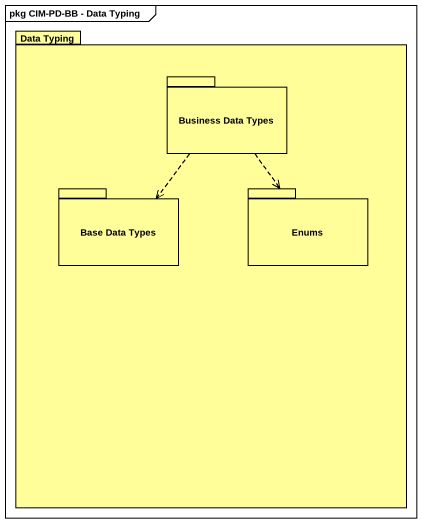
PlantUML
@startuml
mainframe pkg CIM-PD-BB - Data Typing
package "Data Typing" as Data_Typing #FFFE99 {
  package "Business Data Types" as Business_Data_Types #FFFE99 {
  }
  package "Base Data Types" as Base_Data_Types #FFFE99 {
  }
  package Enums #FFFE99 {
  }
}
Business_Data_Types ..> Base_Data_Types
Business_Data_Types ..> Enums
@enduml
